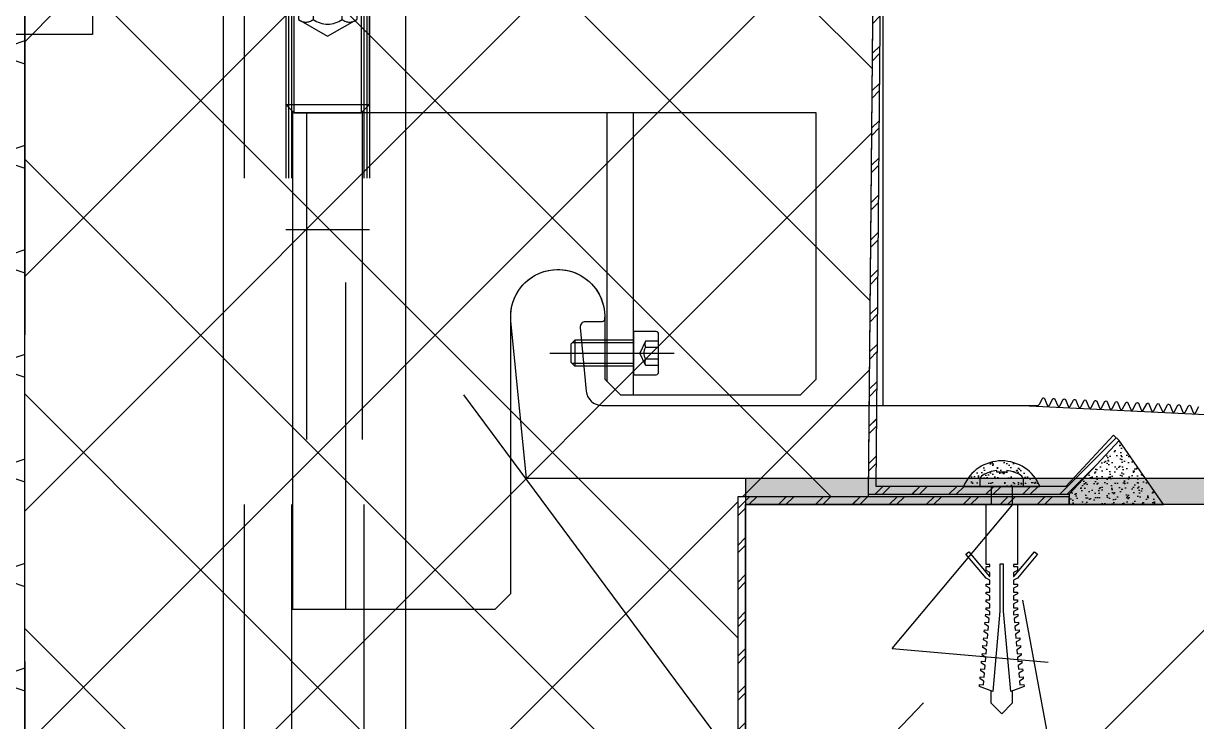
# Model space of a CAD drawing. Header units: millimetres. Extents: x 12351878 to 12381578, y 696206 to 738256.
# Drawn here: x 12376046.3 to 12376270.8, y 730092 to 730225.6 of the extents above; entities that cross this region are included whole.
import ezdxf

# ---------------------------------------------------------------- set-up
doc = ezdxf.new("R2010")
doc.units = ezdxf.units.MM
doc.header["$LTSCALE"] = 1000
for name, pattern in [('CENTER2', [28.575000000000003, 19.05, -3.175, 3.175, -3.175]), ('HIDDEN', [0.125, 0.0625, -0.0625]), ('HIDDEN2', [4.762499999999999, 3.175, -1.5875])]:
    doc.linetypes.add(name, pattern=pattern)
for name, color, linetype in [('A-WALL', 5, 'Continuous'), ('A-WALL-PATT', 8, 'Continuous'), ('DIM_LEAD', 3, 'Continuous'), ('ELASTROMER-V', 241, 'Continuous'), ('EXTRUSION-V', 141, 'Continuous'), ('EXTRUSION2', 133, 'Continuous'), ('FASTENER', 191, 'Continuous'), ('INSUL', 8, 'HIDDEN'), ('SILICONE', 8, 'Continuous'), ('STEEL', 3, 'Continuous'), ('STEEL-V', 71, 'Continuous'), ('SYMBOL', 7, 'Continuous')]:
    doc.layers.add(name, color=color, linetype=linetype)
pattern_1 = [(37.50000000000001, (-13517.78597580455, -54191.97125165269), (-0.06299335810960767, 1.926823769013159), [0, -1.52, 0, -1.7, 0, -1.625]), (7.499999999999979, (-13517.78597580455, -54191.97125165269), (1.769776705267728, 2.82214606522974), [0, -0.82, 0, -1.37, 0, -0.525]), (327.5, (-13519.015975805, -54191.97125165269), (3.114141861751495, 0.005659053536964179), [0, -0.5, 0, -1.8, 0, -2.35]), (317.5, (-13519.015975805, -54191.97125165269), (3.006126604572294, 0.8776755649342486), [0, -0.2499999999999999, 0, -1.179999999999999, 0, -1.349999999999999])]
pattern_2 = [(37.50000000000001, (-13517.78596763872, -54191.97125244606), (-0.06299335810960767, 1.926823769013159), [0, -1.52, 0, -1.7, 0, -1.625]), (7.499999999999979, (-13517.78596763872, -54191.97125244606), (1.769776705267728, 2.82214606522974), [0, -0.82, 0, -1.37, 0, -0.525]), (327.5, (-13519.01596763916, -54191.97125244606), (3.114141861751495, 0.005659053536964179), [0, -0.5, 0, -1.8, 0, -2.35]), (317.5, (-13519.01596763916, -54191.97125244606), (3.006126604572294, 0.8776755649342486), [0, -0.2499999999999999, 0, -1.179999999999999, 0, -1.349999999999999])]

# ---------------------------------------------------------------- blocks, each defined once
blk = doc.blocks.new('*U60')
at = {"color": 0, "linetype": 'ByBlock'}
for p, q in [((-2.000000000000454, 0), (-2.000000000000454, -3.499999999977263)), ((1.999999999999545, 0), (1.999999999999545, -3.499999999977263))]:
    blk.add_line(p, q, dxfattribs=at)
blk.add_lwpolyline([(-3.631647999078154, 2.137003523466773, -0.0990596780167006), (-0.9599999999996952, 3.055712998712806), (-0.9599999999996952, 2.729140914976596), (0.9599999999996952, 2.729140914976596), (0.9599999999996952, 3.055712998712806, -0.0990596780167006), (3.631647999078154, 2.137003523466773, -0.2665876613401604), (4.199999999999477, 1.146785520481898), (4.199999999999477, 0.2400000000006912, -0.4142135623730937), (3.959999999999695, 0), (-3.959999999999695, 0, -0.4142135623731049), (-4.200000000000613, 0.2400000000006912), (-4.200000000000613, 1.146785520481898, -0.2665876613401604)], format="xyb", close=True, dxfattribs=at)
blk.add_lwpolyline([(-6.855000000000018, -12.99599999997735), (-3.000000000000453, -17.59199999997736), (-2.250000000000454, -17.96699999997736), (-2.250000000000454, -18.71699999997736), (-3.000000000000453, -18.71699999997736), (-3.000000000000453, -19.09199999997736), (-2.250000000000454, -19.46699999997736), (-2.250000000000454, -20.21699999997736), (-3.000000000000453, -20.21699999997736), (-3.000000000000453, -20.59199999997736), (-2.250000000000454, -20.96699999997736), (-2.250000000000454, -21.71699999997736), (-3.000000000000453, -21.71699999997736), (-3.000000000000453, -22.09199999997736), (-2.250000000000454, -22.46699999997736), (-2.250000000000454, -23.21699999997736), (-3.000000000000453, -23.21699999997736), (-3.000000000000453, -23.59199999997736), (-2.250000000000454, -23.96699999997736), (-2.250000000000454, -24.55649999997741), (-3.059999999999945, -24.48599999997714), (-3.105000000000018, -24.85949999997729), (-2.384999999999763, -25.29749999997739), (-2.445000000000163, -26.04449999997723), (-3.195000000000163, -25.97999999997728), (-3.224999999999909, -26.35349999997697), (-2.519999999999981, -26.79149999997752), (-2.580000000000381, -27.53999999997723), (-3.330000000000382, -27.47399999997742), (-3.360000000000127, -27.84749999997712), (-2.639999999999872, -28.28699999997752), (-2.7150000000006, -29.03399999997737), (-3.4650000000006, -28.96799999997757), (-3.494999999999436, -29.34149999997726), (-2.77500000000009, -29.7809999999772), (-2.849999999999909, -30.52799999997751), (-3.584999999999581, -30.46199999997725), (-3.615000000000236, -30.8354999999774), (-2.910000000000309, -31.27499999997735), (-2.969999999999799, -32.0219999999772), (-3.719999999999799, -31.95749999997725), (-3.750000000000453, -32.3309999999774), (-3.045000000000527, -32.76899999997704), (-3.105000000000018, -33.51599999997733), (-3.855000000000018, -33.45149999997694), (-3.884999999999764, -33.82499999997754), (-3.164999999999508, -34.26299999997718), (-3.240000000000236, -35.01149999997733), (-3.974999999999909, -34.94549999997708), (-4.019999999999982, -35.31899999997722), (-3.299999999999727, -35.75849999997762), (-3.360000000000127, -36.50549999997702), (-4.110000000000127, -36.43949999997722), (-4.139999999999872, -36.81299999997737), (-3.434999999999945, -37.25249999997732), (-3.494999999999436, -37.99949999997716), (-4.244999999999436, -37.93349999997736), (-4.27500000000009, -38.30699999997705), (-1.724999999999909, -39.28349999997727), (-0.3750000000004547, -23.88749999997754), (-0.3750000000004547, -14.87999999997737), (0.3749999999995452, -14.87999999997737), (0.3749999999995452, -23.88749999997754), (1.724999999999909, -39.28349999997727), (4.27500000000009, -38.30699999997705), (4.230000000000018, -37.93349999997736), (3.495000000000345, -37.99949999997716), (3.419999999999618, -37.25249999997732), (4.139999999999872, -36.81299999997737), (4.110000000000127, -36.43949999997722), (3.360000000000127, -36.50549999997702), (3.284999999999399, -35.75849999997762), (4.005000000000563, -35.31899999997722), (3.974999999999909, -34.94549999997708), (3.224999999999909, -35.01149999997733), (3.165000000000418, -34.26299999997718), (3.870000000000345, -33.82499999997754), (3.83999999999969, -33.45149999997694), (3.08999999999969, -33.51599999997733), (3.0300000000002, -32.76899999997704), (3.749999999999545, -32.3309999999774), (3.704999999999472, -31.95749999997725), (2.969999999999799, -32.0219999999772), (2.894999999999981, -31.27499999997735), (3.615000000000236, -30.8354999999774), (3.585000000000491, -30.46199999997725), (2.835000000000491, -30.52799999997751), (2.77500000000009, -29.7809999999772), (3.480000000000018, -29.34149999997726), (3.450000000000272, -28.96799999997757), (2.700000000000272, -29.03399999997737), (2.639999999999872, -28.28699999997752), (3.344999999999799, -27.84749999997712), (3.315000000000054, -27.47399999997742), (2.565000000000054, -27.53999999997723), (2.505000000000563, -26.79149999997752), (3.224999999999909, -26.35349999997697), (3.195000000000163, -25.97999999997728), (2.445000000000163, -26.04449999997723), (2.370000000000345, -25.29749999997739), (3.08999999999969, -24.85949999997729), (3.059999999999945, -24.48599999997714), (2.249999999999545, -24.55649999997741), (2.249999999999545, -23.96699999997736), (2.999999999999545, -23.59199999997736), (2.999999999999545, -23.21699999997736), (2.249999999999545, -23.21699999997736), (2.249999999999545, -22.46699999997736), (2.999999999999545, -22.09199999997736), (2.999999999999545, -21.71699999997736), (2.249999999999545, -21.71699999997736), (2.249999999999545, -20.96699999997736), (2.999999999999545, -20.59199999997736), (2.999999999999545, -20.21699999997736), (2.249999999999545, -20.21699999997736), (2.249999999999545, -19.46699999997736), (2.999999999999545, -19.09199999997736), (2.999999999999545, -18.71699999997736), (2.249999999999545, -18.71699999997736), (2.249999999999545, -17.96699999997736), (2.999999999999545, -17.59199999997736), (6.855000000000018, -12.99599999997735), (6.284999999999398, -12.51449999997749), (2.325000000000272, -17.21699999997736), (2.249999999999545, -17.21699999997736), (2.249999999999545, -16.46699999997736), (2.999999999999545, -16.09199999997736), (2.999999999999545, -15.34199999997736), (2.249999999999545, -15.34199999997736), (2.249999999999545, -14.96699999997736), (2.999999999999545, -14.96699999997736), (2.999999999999545, -3.499999999977263), (-3.000000000000453, -3.499999999977263), (-3.000000000000453, -14.96699999997736), (-2.250000000000454, -14.96699999997736), (-2.250000000000454, -15.34199999997736), (-3.000000000000453, -15.34199999997736), (-3.000000000000453, -16.09199999997736), (-2.250000000000454, -16.46699999997736), (-2.250000000000454, -17.21699999997736), (-2.3400000000006, -17.21699999997736), (-6.285000000000308, -12.51449999997749)], close=True, dxfattribs=at)
blk.add_lwpolyline([(-2.000000000000454, -39.17819117644785), (-2.000000000000454, -41.50724637678876), (-4.547e-13, -43.49999999997726), (1.999999999999545, -41.4927007299043), (1.999999999999545, -39.17819117644785)], dxfattribs=at)
blk = doc.blocks.new('M16x25紧定螺钉')
at = {"color": 0, "linetype": 'HIDDEN'}
for p, q in [((-6.400001007872561, 23.09319395154671), (-8.000001259849341, 25)), ((8.000001259841156, 25), (-8.000001259849341, 25)), ((-5.574803149602303, 25), (-5.574803149602303, 17.85669291339218)), ((5.57480315180419, 25), (5.57480315180419, 17.85669291466911)), ((8.000001259841156, 25), (6.400001010075357, 23.09319395154671)), ((-8.000001259849341, 23.09319395154671), (8.000001259841156, 23.09319395154671)), ((-6.400001007872561, 0), (-6.400001007872561, 23.09319395154671)), ((6.400001010075357, 23.09319395154671), (6.400001007872561, 0))]:
    blk.add_line(p, q, dxfattribs=at)
at = {"color": 0, "linetype": 'ByBlock'}
for p, q in [((-8.000001259849341, 25), (-8.000001259849341, 1.60000025197769)), ((8.000001262013939, 1.60000025197769), (8.000001259841156, 25)), ((8.000001259841156, 1.60000025197769), (8.000001259841156, 25)), ((-8.000001259849341, 1.60000025197769), (8.000001262013939, 1.60000025197769)), ((-8.000001259849341, 1.60000025197769), (-6.400001007872561, 0)), ((-6.400001007872561, 0), (6.400001007872561, 0)), ((6.400001007872561, 0), (8.000001259841156, 1.60000025197769))]:
    blk.add_line(p, q, dxfattribs=at)
at = {"color": 0, "linetype": 'HIDDEN'}
blk.add_lwpolyline([(-2.787401574791147, 25), (-2.787401574829346, 17.85669291335762, -0.3617968702112095), (-5.574803149602303, 17.85669291339218), (-9.094947017729282e-12, 14.63807881429057), (5.57480315180419, 17.85669291466911, -0.3617968702112239), (2.787401577032142, 17.85669291335762), (2.787401574831165, 25)], format="xyb", dxfattribs=at)
blk.add_arc((1.129592419601977e-09, 21.78119709906059), 4.813661875220047, 234.6155078824984, 305.3844921162871, dxfattribs=at)
blk = doc.blocks.new('HSM05x12')
at = {"layer": 'FASTENER', "color": 9, "linetype": 'CENTER2'}
blk.add_line((0, -15.97678127722986), (0, 7.799587753531569), dxfattribs=at)
at = {"layer": 'FASTENER', "color": 8, "linetype": 'HIDDEN2'}
for p, q in [((-2.30940107675849, 4.82000000000005), (-2.30940107675849, 2.31999999999789)), ((-1.154700538379302, 2.32000000000005), (-1.154700538379302, 4.82000000000005)), ((1.154700538379302, 4.82000000000005), (1.154700538379302, 2.32000000000005)), ((2.30940107675849, 2.32000000000005), (2.30940107675849, 4.82000000000005)), ((-2.309401076759514, 2.319999999998458), (-3.410605131648481e-13, 1.243108592156204)), ((2.30940107675849, 2.32000000000005), (0, 1.243108592156204)), ((-2.5, 0), (-2.5, -6)), ((-2, 0), (-2, -6)), ((2, 0), (2, -6)), ((2.5, 0), (2.5, -6))]:
    blk.add_line(p, q, dxfattribs=at)
at = {"layer": 'FASTENER'}
for p, q in [((-2.5, -6), (-2.5, -11.20000000000005)), ((2.5, -6), (2.5, -11.19999999999993)), ((-2.5, -11.20000000000005), (-1.700000000000045, -12)), ((2.5, -11.20000000000005), (1.700000000000045, -12)), ((-1.700000000000045, -12.00000000000011), (1.700000000000045, -12))]:
    blk.add_line(p, q, dxfattribs=at)
at = {"layer": 'FASTENER', "color": 8}
for p, q in [((-2, -6), (-2, -11.70000000000005)), ((2, -6), (2, -11.70000000000005)), ((-2.5, -11.20000000000005), (2.5, -11.20000000000005))]:
    blk.add_line(p, q, dxfattribs=at)
at = {"layer": 'FASTENER'}
blk.add_lwpolyline([(-4.139999999999986, 0), (4.139999999999986, 0), (4.139999999999986, 4.32000000000005, 0.414213562373095), (3.639999999999986, 4.82000000000005), (-3.639999999999986, 4.82000000000005, 0.414213562373095), (-4.139999999999986, 4.32000000000005)], format="xyb", close=True, dxfattribs=at)
at = {"layer": 'FASTENER', "color": 8, "linetype": 'HIDDEN2'}
for centre, radius, start, end in [((-1.732050807571113, 3.55813164784206), 1.366127120997101, 245.0000000000356, 294.9999999999644), ((0, 4.211891405741426), 2.216435522286071, 238.6025353994529, 301.3974646005471), ((1.732050807571113, 3.55813164784206), 1.366127120997101, 245.0000000000356, 294.9999999999644)]:
    blk.add_arc(centre, radius, start, end, dxfattribs=at)
blk = doc.blocks.new('20221207-AZM03')
at = {"layer": 'ELASTROMER-V', "linetype": 'HIDDEN'}
h = blk.add_hatch(dxfattribs=at)
h.set_pattern_fill('ANSI36', color=256, scale=10, angle=90, style=0)
h.set_pattern_definition([(135, (-55034.28334282219, 15066.27212176357), (-2.430679560328757, 0.6629126073623884), [3.125, -0.625, 0, -0.625])])
h.paths.add_polyline_path([(0, 5), (0, 0), (215.0426816620893, 1.455191522836685e-11), (215.0426816620893, 5.000000000029104)])
blk.add_lwpolyline([(0, 5), (0, 0), (215.0426816620893, 0), (215.0426816620893, 5.000000000014552)], close=True, dxfattribs=at)
at = {"layer": 'EXTRUSION-V', "linetype": 'HIDDEN'}
for p, q in [((-99.99991445196792, 124.9999999999782, -3.897280540496723e-05), (-99.99913865236158, -80.00000000001455, 0.0005034949575291102)), ((-95.99913865241979, 124.9999999999782, -0.008371110168176342), (-95.99913865236158, -80.00000000001455, 0.0005034949575291102)), ((-88.00000791467028, 124.9999999999782, -0.008874669647031644), (-88.00000791467028, 52.59592648219405, -0.008874669647031644)), ((-87.50000791467028, 124.9999999999782, -0.008874669647031644), (-87.50000791467028, 52.59592648219405, -0.008874669647031644)), ((-86.90000665484695, 124.9999999999782, -0.008874605125705452), (-86.90000665478874, -80.00000000001455)), ((-73.10000665485859, 124.9999999999782, -0.008874605125705452), (-73.10000665480038, -80.00000000000728)), ((-72.50000539497705, 124.9999999999782, -0.008874669647031644), (-72.50000539497705, 52.59592648219405, -0.008874669647031644)), ((-72.00000539497705, 124.9999999999782, -0.008874669647031644), (-72.00000539497705, 52.59592648219405, -0.008874669647031644)), ((-84.06605242144724, 74.99999999997817), (-84.06605242144724, -20.00000000002183)), ((-76.54938735700853, -20.00000000002183), (-76.54938735700853, 74.99999999997817)), ((-73.39938735698524, 74.99999999997817), (-73.39938735698524, -20.00000000002183)), ((-26.4573183406319, 23.50000000184082, -0.008874605124980698), (-26.4573183406319, 74.99999999997817, -0.008874605124980698)), ((-21.4573183406319, 21.00000000184082, -0.008874605124980698), (-21.4573183406319, 74.99999999997817, -0.008874605124980698)), ((-72.00000539497705, 52.59592648219405, -0.008874605125705452), (-88.00000791467028, 52.59592648219405, -0.008874609561551011))]:
    blk.add_line(p, q, dxfattribs=at)
at = {"layer": 'EXTRUSION2'}
blk.add_lwpolyline([(-125.0140091272988, 124.9999999999782), (-125.0140091272988, 90.00000677529897), (-185.0000066503708, 90.00000677529897), (-185.0000066503708, -80.00297596374003), (-65.00000665045809, -80.00000000000728), (-65.0000066505163, 124.9999999999782)], close=True, dxfattribs=at)
at = {"layer": 'EXTRUSION2', "elevation": 0.008874605125705448}
blk.add_lwpolyline([(13.49999334916356, 24.00000000181171), (13.49999334922177, 74.99999999997817), (-86.69938735709002, 74.99999999997817), (-86.69938735709002, -20.00000000002183), (-47.9573183406319, -20.00000000002183), (-45.95731833632453, -17.99999999571446), (-44.9573183406319, -17.00000000002183), (-44.9573183406319, 35.99999999997817, -0.9999999999999999), (-26.9573183406319, 35.99999999997817), (-26.9573183406319, 24.00000000184082), (-23.9573183406319, 21.00000000184082), (10.49999334919266, 21.00000000184082)], format="xyb", close=True, dxfattribs=at)
at = {"layer": 'EXTRUSION2'}
blk.add_lwpolyline([(215.0426816620893, 5.000000000014552), (24.87280757610279, 5), (-41.95731834064645, 5), (-44.92199767740385, 35.20342960815469, -1.069153412926147), (-26.9664337287395, 35.59503840185062, -0.4714027029211819), (-27.45731834064645, 35), (-29.96282659527787, 35), (-30.66833484992094, 35, 0.4424391676672669), (-31.66378791343595, 33.90474666205409), (-30.49729750338884, 21.71423998616228, 0.3865402748554823), (-27.51093831296021, 19.00000000000728), (55.81731597393809, 19.00000000000728, 0.2764679990651335), (56.25804056112247, 19.26386055336479), (56.82753199159924, 20.32674470575876, -0.6335852295157945), (57.2429312273307, 20.30571738717117), (57.76374365839001, 19.04129878100503, 0.6335852295093389), (58.17914289412147, 19.02027146241016), (58.82497456741112, 20.22563507965242, -0.6335852295031684), (59.24037380308437, 20.20460776106484), (59.76118623414368, 18.94018915489869, 0.6335852295103432), (60.17658546987514, 18.91916183630383), (60.82241714316478, 20.12452545354608, -0.6335852295174673), (61.23781637889624, 20.1034981349585), (61.75862880995555, 18.83907952879235, 0.6335852295117396), (62.17402804568701, 18.81805221019749), (62.81985971891845, 20.02341582743975, -0.6335852295157945), (63.23525895464991, 20.00238850884489), (63.75607138570922, 18.73796990268602, 0.6335852295119563), (64.17147062144068, 18.71694258409116), (64.81730229467212, 19.92230620133341, -0.6335852295157945), (65.23270153046178, 19.90127888273855), (65.75351396146289, 18.63686027657968, 0.6335852295116241), (66.16891319719434, 18.61583295798482), (66.81474487048399, 19.82119657522708, -0.6335852295172923), (67.23014410621545, 19.80016925663222), (67.75095653727476, 18.53575065046607, 0.6335852295104584), (68.16635577300622, 18.51472333187849), (68.81218744623766, 19.72008694912074, -0.6335852295169605), (69.22758668196911, 19.69905963052588), (69.74839911302843, 18.43464102435973, 0.6335852295091223), (70.16379834875988, 18.41361370576487), (70.80963002204953, 19.61897732301441, -0.6335852295174073), (71.22502925772278, 19.59795000441954), (71.7458416887821, 18.3335313982534, 0.6335852295102284), (72.16124092451355, 18.31250407965854), (72.8070725978032, 19.51786769690079, -0.6335852295143984), (73.22247183353466, 19.49684037831321), (73.74328426459397, 18.23242177213979, 0.6335852295111218), (74.15868350032542, 18.2113944535522), (74.80451517355687, 19.41675807079446, -0.6335852295170755), (75.21991440928832, 19.39573075220687), (75.74072684034763, 18.13131214604073, 0.633585229510735), (76.15612607607909, 18.11028482744587), (76.80195774931053, 19.31564844468812, -0.6335852295157945), (77.21735698504199, 19.29462112610054), (77.7381694161013, 18.03020251993439, 0.6335852295093989), (78.15356865183276, 18.00917520133953), (78.7994003251224, 19.21453881858179, -0.6335852295174673), (79.21479956085386, 19.1935114999942), (79.73561199191317, 17.92909289382806, 0.6335852295099517), (80.15101122764463, 17.90806557523319), (80.79684290087607, 19.11342919247545, -0.6335852295157945), (81.21224213660753, 19.09240187388059), (81.73305456766684, 17.82798326772172, 0.6335852295116795), (82.1484538033983, 17.80695594912686), (82.79428547662974, 19.01231956636911, -0.6335852295170755), (83.2096847123612, 18.99129224777425), (83.73049714342051, 17.72687364160811, 0.633585229510735), (84.14589637915196, 17.70584632302052), (84.79172805244161, 18.91120994026278, -0.6335852295149649), (85.20712728817307, 18.89018262166792), (85.72793971923238, 17.62576401550177, 0.6335852295099517), (86.14333895496384, 17.60473669691419), (86.78917062819528, 18.81010031415644, -0.6335852295169605)], format="xyb", dxfattribs=at)
at = {"layer": 'FASTENER'}
blk.add_blockref('M16x25紧定螺钉', (-80.00000665050175, 74.99999999997817), dxfattribs=at)
at = {"layer": 'FASTENER', "rotation": 270.0000000004102}
blk.add_blockref('HSM05x12', (-21.4573183406319, 28.99999999994907), dxfattribs=at)
blk = doc.blocks.new('*U82')
at = {"layer": 'INSUL'}
h = blk.add_hatch(dxfattribs=at)
h.set_pattern_fill('保温棉50', color=256, scale=2.500000000000002, angle=90, pattern_type=2)
h.set_pattern_definition([(108.4349488229, (2.499999999988634, -7.500000000000092), (-49.99999999996781, 130.0000000001097), [15.81150000000001, -142.3023830085001]), (18.43494882299999, (-47.50000000001141, -22.50000000000011), (99.99999999997317, 40.00000000013294), [47.43500000000006, -110.6788830085001]), (71.565051177, (-2.500000000011371, -7.500000000000092), (3.514311404525926e-11, 19.99999999998655), [15.81150000000001, -142.3023830085]), (161.5650511771, (-2.500000000011371, 7.499999999999922), (-50.00000000005323, 10.00000000000965), [47.43500000000004, -110.6788830085001])])
h.paths.add_polyline_path([(-1.13686837721616e-11, -8.526512829121202e-14), (49.99999999998867, -8.526512829121202e-14), (49.99999999998867, 790.0000060826753), (-1.13686837721616e-11, 790.0000060826753)])
blk.add_lwpolyline([(-1.13686837721616e-11, -8.526512829121202e-14), (49.99999999998867, -8.526512829121202e-14), (49.99999999998867, 790.0000060826753), (-1.13686837721616e-11, 790.0000060826753)], close=True, dxfattribs=at)
blk = doc.blocks.new('gyqs3')
at = {"layer": 'A-WALL-PATT'}
h = blk.add_hatch(dxfattribs=at)
h.set_pattern_fill('钢筋混凝土', color=256, scale=50, style=0)
h.set_pattern_definition([(45, (-12372697.50000522, -705372.9283430666), (-88.38834764831843, 88.38834764831844), []), (49.99999999999999, (-12372697.50000522, -705372.9283430666), (358.6300913003767, -31.37606749129755), [37.5, -412.5]), (355, (-12372697.50000522, -705372.9283430666), (-69.3756668065, 376.0960668500059), [30, -330]), (100.4514, (-12372667.61416522, -705375.5430130666), (289.2546908570108, 344.7197710304768), [31.870095, -350.571056]), (46.18420000000002, (-12372697.50000522, -705272.9283430666), (533.6205243128222, -82.75950716450905), [56.24999999999997, -618.7499999999995]), (96.6356, (-12372653.03163272, -705279.8249965666), (467.3313527743517, 487.0589354502209), [47.805144, -525.8565]), (351.1842, (-12372697.50000522, -705272.9283430666), (467.3309725668136, 487.0593004626623), [45, -495]), (21, (-12372647.50000522, -705297.9283430666), (298.4535260592309, -201.3094453326694), [37.5, -412.5]), (326.0000000000001, (-12372647.50000522, -705297.9283430666), (121.6576659607909, 362.5750225234265), [30, -330]), (71.4514, (-12372622.62888872, -705314.7041460666), (420.111314290745, 161.2652483549762), [31.870095, -350.571056]), (37.50000000000001, (-12372697.50000522, -705372.9283430666), (6.079927658645334, 166.4469269156558), [0, -326, 0, -335, 0, -331.25]), (7.499999999999999, (-12372697.50000522, -705372.9283430666), (131.5347687210743, 197.2058559411801), [0, -191, 0, -318.5, 0, -126.25]), (327.5, (-12372809.00000522, -705372.9283430666), (266.9112180862045, -11.27743586718988), [0, -125, 0, -390, 0, -517.5]), (317.5, (-12372859.00000522, -705372.9283430666), (291.5930846711931, 50.05249116615887), [0, -162.5, 0, -259, 0, -367.5])])
h.paths.add_polyline_path([(3736.999956374988, 504.7448544184444), (5336.999957043678, 504.7448544184444), (5337.000006349757, 2560.571656933404), (6790.499994784594, 2560.571656933404), (6790.499994782731, 2710.571656933404), (5337.000006349757, 2710.571656933404), (5337.000006349757, 4104.744854418212), (3736.999979320914, 4104.744854418212), (3737.000002952293, 2560.57165614143), (3486.999994784594, 2560.571656933404), (3486.999994784594, 2310.571656933404), (3736.999997286126, 2310.571651269216)])
at = {"layer": 'INSUL', "linetype": 'ByBlock'}
h = blk.add_hatch(dxfattribs=at)
h.set_pattern_fill('ANSI37', color=256, scale=20)
h.set_pattern_definition([(45, (-12372697.50000522, -705372.9283430666), (-22.45064030267288, 22.45064030267288), []), (135, (-12372697.50000522, -705372.9283430666), (-22.45064030267288, -22.45064030267288), [])])
h.paths.add_polyline_path([(3403.999996114522, 2709.071656016516), (3511.81852241233, 2709.071656016516), (3510.50014423579, 2562.071667372133), (3485.500150885433, 2562.071667372133), (3485.500150885433, 2362.571667372016), (3349.000045383349, 2362.571667372948), (3349.000045383349, 2655.571662214817), (3361.999996300787, 2655.571662214817), (3362.000142194331, 2688.571656093933), (3403.999996114522, 2688.571656093933)])
at = {"layer": 'SILICONE'}
h = blk.add_hatch(dxfattribs=at)
h.set_pattern_fill('AR-SAND', color=256, angle=270, style=0)
h.set_pattern_definition([(307.5, (-15558.21121035889, 98829.39212833846), (1.926823769013159, 0.0629933581096078), [0, -1.519999999999994, 0, -1.699999999999994, 0, -1.624999999999994]), (277.5, (-15558.21121035889, 98829.39212833846), (2.82214606522974, -1.769776705267728), [0, -0.82, 0, -1.37, 0, -0.525]), (237.5, (-15558.21121035889, 98830.62212833844), (0.005659053536964369, -3.114141861751495), [0, -0.5, 0, -1.8, 0, -2.35]), (227.5, (-15558.21121035889, 98830.62212833844), (0.8776755649342488, -3.006126604572294), [0, -0.2499999999999979, 0, -1.179999999999983, 0, -1.349999999999983])])
h.paths.add_polyline_path([(3558.537880154327, 2572.828611925826), (3548.990852827206, 2562.571668165387), (3548.990852827206, 2560.571668165387), (3567.041182508692, 2560.571668165387)])
h = blk.add_hatch(dxfattribs=at)
h.set_pattern_fill('AR-SAND', color=256, angle=270, style=0)
h.set_pattern_definition([(307.5, (-15558.21121035889, 98829.39212833846), (1.926823769013159, 0.0629933581096078), [0, -1.519999999999993, 0, -1.699999999999993, 0, -1.624999999999993]), (277.5, (-15558.21121035889, 98829.39212833846), (2.82214606522974, -1.769776705267728), [0, -0.82, 0, -1.37, 0, -0.525]), (237.5, (-15558.21121035889, 98830.62212833844), (0.005659053536964369, -3.114141861751495), [0, -0.5, 0, -1.8, 0, -2.35]), (227.5, (-15558.21121035889, 98830.62212833844), (0.8776755649342488, -3.006126604572294), [0, -0.2499999999999979, 0, -1.179999999999983, 0, -1.349999999999983])])
h.paths.add_polyline_path([(3558.537880154327, 2572.828611925826), (3548.990852827206, 2562.571668165387), (3548.990852827206, 2560.571668165387), (3567.041182508692, 2560.571668165387)])
h = blk.add_hatch(dxfattribs=at)
h.set_pattern_fill('AR-SAND', color=256, angle=270, style=0)
h.set_pattern_definition([(307.5, (-15558.21120219305, 98829.39212754508), (1.926823769013159, 0.0629933581096078), [0, -1.519999999999993, 0, -1.699999999999993, 0, -1.624999999999993]), (277.5, (-15558.21120219305, 98829.39212754508), (2.82214606522974, -1.769776705267728), [0, -0.82, 0, -1.37, 0, -0.525]), (237.5, (-15558.21120219305, 98830.62212754507), (0.005659053536964369, -3.114141861751495), [0, -0.5, 0, -1.8, 0, -2.35]), (227.5, (-15558.21120219305, 98830.62212754507), (0.8776755649342488, -3.006126604572294), [0, -0.2499999999999979, 0, -1.179999999999984, 0, -1.349999999999984])])
h.paths.add_polyline_path([(3558.537888320163, 2572.828611132456), (3548.990860993043, 2562.571667372133), (3548.990860993043, 2560.571667372133), (3567.041190676391, 2560.571667372133)])
h = blk.add_hatch(dxfattribs=at)
h.set_pattern_fill('AR-SAND', color=256, angle=270, style=0)
h.set_pattern_definition([(307.5, (-15558.21120219305, 98829.39212754508), (1.926823769013159, 0.0629933581096078), [0, -1.519999999999993, 0, -1.699999999999993, 0, -1.624999999999993]), (277.5, (-15558.21120219305, 98829.39212754508), (2.82214606522974, -1.769776705267728), [0, -0.82, 0, -1.37, 0, -0.525]), (237.5, (-15558.21120219305, 98830.62212754507), (0.005659053536964369, -3.114141861751495), [0, -0.5, 0, -1.8, 0, -2.35]), (227.5, (-15558.21120219305, 98830.62212754507), (0.8776755649342488, -3.006126604572294), [0, -0.2499999999999979, 0, -1.179999999999983, 0, -1.349999999999983])])
h.paths.add_polyline_path([(3558.537888320163, 2572.828611132456), (3548.990860993043, 2562.571667372133), (3548.990860993043, 2560.571667372133), (3567.041190676391, 2560.571667372133)])
h = blk.add_hatch(dxfattribs=at)
h.set_pattern_fill('AR-SAND', color=256, angle=360, style=0)
h.set_pattern_definition(pattern_1)
edge = h.paths.add_edge_path()
edge.add_line((3528.741383556277, 2564.071667956887), (3543.346456509084, 2564.071668373886))
edge.add_arc((3536.043920118362, 2561.046698542428), 7.904269745463272, 22.50107297648324, 157.4989302953)
h = blk.add_hatch(dxfattribs=at)
h.set_pattern_fill('AR-SAND', color=256, angle=360, style=0)
h.set_pattern_definition(pattern_1)
edge = h.paths.add_edge_path()
edge.add_line((3528.741383556277, 2564.071667956887), (3543.346456509084, 2564.071668373886))
edge.add_arc((3536.043920118362, 2561.046698542428), 7.904269745463272, 22.50107297648324, 157.4989302953)
h = blk.add_hatch(dxfattribs=at)
h.set_pattern_fill('AR-SAND', color=256, angle=360, style=0)
h.set_pattern_definition(pattern_2)
edge = h.paths.add_edge_path()
edge.add_line((3528.741391723976, 2564.071667163516), (3543.34646467492, 2564.071667580632))
edge.add_arc((3536.043928286061, 2561.046697749523), 7.904269744241525, 22.50107297738658, 157.4989302965361)
h = blk.add_hatch(dxfattribs=at)
h.set_pattern_fill('AR-SAND', color=256, angle=360, style=0)
h.set_pattern_definition(pattern_2)
edge = h.paths.add_edge_path()
edge.add_line((3528.741391723976, 2564.071667163516), (3543.34646467492, 2564.071667580632))
edge.add_arc((3536.043928286061, 2561.046697749523), 7.904269744241525, 22.50107297738658, 157.4989302965361)
at = {"layer": 'STEEL-V', "linetype": 'ByBlock'}
h = blk.add_hatch(dxfattribs=at)
h.set_pattern_fill('Q119', color=256, scale=10, angle=315, style=0, pattern_type=2)
h.set_pattern_definition([(45, (-32887.79036888853, 32353.05022147798), (-3.535533905932737, 3.535533905932739), []), (45, (-32887.0832621064, 32352.34311469679), (-3.535533905932737, 3.535533905932739), [])])
h.paths.add_polyline_path([(3387.999988030642, 2690.571656887303), (3403.999987946823, 2690.571656887303), (3403.999987946823, 2709.071656809887), (3511.818514244631, 2709.071656809887), (3510.500136068091, 2562.571668165387), (3548.990852829069, 2562.571668165387), (3558.537880156189, 2572.828611925826), (3557.439903547987, 2573.850594003103), (3548.337808968499, 2564.071668165387), (3512.00013615191, 2564.071668165387), (3513.31851432845, 2710.571656887303), (3401.999988030642, 2710.571656887303), (3401.999988030642, 2692.571656887303), (3387.999988030642, 2692.571656887303)])
h = blk.add_hatch(dxfattribs=at)
h.set_pattern_fill('Q119', color=256, scale=10, angle=315, style=0, pattern_type=2)
h.set_pattern_definition([(45, (-32887.79036072083, 32353.05022068473), (-3.535533905932737, 3.535533905932739), []), (45, (-32887.08325394057, 32352.34311390354), (-3.535533905932737, 3.535533905932739), [])])
h.paths.add_polyline_path([(3387.999996198341, 2690.571656093933), (3403.999996114522, 2690.571656093933), (3403.999996114522, 2709.071656016516), (3511.81852241233, 2709.071656016516), (3510.50014423579, 2562.571667372133), (3548.990860996768, 2562.571667372133), (3558.537888323888, 2572.828611132456), (3557.439911713824, 2573.850593209732), (3548.337817134336, 2564.071667372133), (3512.000144319609, 2564.071667372133), (3513.318522496149, 2710.571656093933), (3401.999996198341, 2710.571656093933), (3401.999996198341, 2692.571656093933), (3387.999996198341, 2692.571656093933)])
h = blk.add_hatch(dxfattribs=at)
h.set_pattern_fill('Q119', color=256, scale=10, angle=315, style=0, pattern_type=2)
h.set_pattern_definition([(45, (-32803.22027666867, 32348.05022147798), (-3.535533905932737, 3.535533905932739), []), (45, (-32802.51316988654, 32347.34311469679), (-3.535533905932737, 3.535533905932739), [])])
h.paths.add_polyline_path([(3548.990852827206, 2562.071668165387), (3485.500142719597, 2562.071668165387), (3485.500142719597, 2362.57166816527), (3349.000037217513, 2362.571668166202), (3349.000037217513, 2361.071668166202), (3487.000142719597, 2361.07166816527), (3487.000142719597, 2560.571668165387), (3548.990852827206, 2560.571668165387)])
h = blk.add_hatch(dxfattribs=at)
h.set_pattern_fill('Q119', color=256, scale=10, angle=315, style=0, pattern_type=2)
h.set_pattern_definition([(45, (-32803.22026850097, 32348.05022068473), (-3.535533905932737, 3.535533905932739), []), (45, (-32802.51316172071, 32347.34311390354), (-3.535533905932737, 3.535533905932739), [])])
h.paths.add_polyline_path([(3548.990860993043, 2562.071667372133), (3485.500150885433, 2562.071667372133), (3485.500150885433, 2362.571667372016), (3349.000045383349, 2362.571667372948), (3349.000045383349, 2361.071667372948), (3487.000150885433, 2361.0716673719), (3487.000150885433, 2560.571667372133), (3548.990860993043, 2560.571667372133)])
at = {"layer": 'A-WALL', "elevation": 6.41753533369835e-08}
blk.add_lwpolyline([(3736.999970069155, 4111.220059310202), (3737.000002952293, 2560.57165614143), (3486.999994784594, 2560.571656933404), (3486.999994784594, 2310.571656933404), (3736.999997286126, 2310.571651269216), (3736.999944977462, 502.32710401027)], dxfattribs=at)
at = {"layer": 'EXTRUSION-V'}
blk.add_line((3386.999996300787, 2650.571649747086, 6.41753533369835e-08), (3386.999996561557, 1865.571656158427, 1.04402299164191e-07), dxfattribs=at)
at = {"layer": 'INSUL', "linetype": 'ByBlock'}
for points, elevation in [([(3426.99998813495, 2750.571656933404), (3426.99998813495, 2710.571656887303), (3513.31851432845, 2710.571656887303), (3513.31851432845, 2579.571668165387), (3539.999994784594, 2579.571668165387), (3702.042824381962, 2571.571668176563), (3702.042824381962, 2560.571656933404), (3737.000002952293, 2560.57165614143), (3737.000002952293, 2750.571656933404)], -6.694355303533301e-08), ([(3403.999987946823, 2709.071656809887), (3511.818514244631, 2709.071656809887), (3510.500136068091, 2562.071668165387), (3485.500142719597, 2562.071668165387), (3485.500142717734, 2362.57166816527), (3349.000037217513, 2362.571668166202), (3349.000037217513, 2655.571663008071), (3361.99998813495, 2655.571663008071), (3362.000134028494, 2688.571656887303), (3403.999987946823, 2688.571656887187)], 5.176894548983447e-10)]:
    blk.add_lwpolyline(points, close=True, dxfattribs=dict(at, elevation=elevation))
at = {"layer": 'INSUL', "elevation": 6.417535333698351e-08}
blk.add_lwpolyline([(3403.999996114522, 2709.071656016516), (3511.81852241233, 2709.071656016516), (3510.50014423579, 2562.071667372133), (3485.500150885433, 2562.071667372133), (3485.500150885433, 2362.571667372016), (3349.000045383349, 2362.571667372948), (3349.000045383349, 2655.571662214817), (3361.999996300787, 2655.571662214817), (3362.000142194331, 2688.571656093933), (3403.999996114522, 2688.571656093933)], close=True, dxfattribs=at)
at = {"layer": 'SILICONE'}
for points, elevation in [([(3558.537880154327, 2572.828611925826), (3548.990852827206, 2562.571668165387), (3548.990852827206, 2560.571668165387), (3567.041182508692, 2560.571668165387), (3558.537880154327, 2572.828611925826)], 5.176894548983447e-10), ([(3558.537880154327, 2572.828611925826), (3548.990852827206, 2562.571668165387), (3548.990852827206, 2560.571668165387), (3567.041182508692, 2560.571668165387), (3558.537880154327, 2572.828611925826)], 5.176894548983447e-10), ([(3558.537888320163, 2572.828611132456), (3548.990860993043, 2562.571667372133), (3548.990860993043, 2560.571667372133), (3567.041190676391, 2560.571667372133), (3558.537888320163, 2572.828611132456)], 6.417535333698351e-08), ([(3558.537888320163, 2572.828611132456), (3548.990860993043, 2562.571667372133), (3548.990860993043, 2560.571667372133), (3567.041190676391, 2560.571667372133), (3558.537888320163, 2572.828611132456)], 6.417535333698351e-08)]:
    blk.add_lwpolyline(points, dxfattribs=dict(at, elevation=elevation))
for points, elevation in [([(3528.741383556277, 2564.071667956887), (3543.346456509084, 2564.071668373886, 0.6681651147197814), (3528.741383556277, 2564.071667956887, 0.3678191468024997)], 5.176894548983447e-10), ([(3528.741383556277, 2564.071667956887), (3543.346456509084, 2564.071668373886, 0.6681651147197814), (3528.741383556277, 2564.071667956887, 0.3678191468024997)], 5.176894548983447e-10), ([(3528.741391723976, 2564.071667163516), (3543.34646467492, 2564.071667580632, 0.6681651147197814), (3528.741391723976, 2564.071667163516, 0.3678191468024997)], 6.417535333698351e-08), ([(3528.741391723976, 2564.071667163516), (3543.34646467492, 2564.071667580632, 0.6681651147197814), (3528.741391723976, 2564.071667163516, 0.3678191468024997)], 6.417535333698351e-08)]:
    blk.add_lwpolyline(points, format="xyb", dxfattribs=dict(at, elevation=elevation))
at = {"layer": 'STEEL'}
for points, elevation in [([(3387.999988030642, 2690.571656887303), (3403.999987946823, 2690.571656887303), (3403.999987946823, 2709.071656809887), (3511.818514244631, 2709.071656809887), (3510.500136068091, 2562.571668165387), (3548.990852829069, 2562.571668165387), (3558.537880156189, 2572.828611925826), (3557.439903547987, 2573.850594003103), (3548.337808968499, 2564.071668165387), (3512.00013615191, 2564.071668165387), (3513.31851432845, 2710.571656887303), (3401.999988030642, 2710.571656887303), (3401.999988030642, 2692.571656887303), (3387.999988030642, 2692.571656887303)], 5.176894548983447e-10), ([(3387.999996198341, 2690.571656093933), (3403.999996114522, 2690.571656093933), (3403.999996114522, 2709.071656016516), (3511.81852241233, 2709.071656016516), (3510.50014423579, 2562.571667372133), (3548.990860996768, 2562.571667372133), (3558.537888323888, 2572.828611132456), (3557.439911713824, 2573.850593209732), (3548.337817134336, 2564.071667372133), (3512.000144319609, 2564.071667372133), (3513.318522496149, 2710.571656093933), (3401.999996198341, 2710.571656093933), (3401.999996198341, 2692.571656093933), (3387.999996198341, 2692.571656093933)], 6.417535333698351e-08), ([(3548.990852827206, 2562.071668165387), (3485.500142719597, 2562.071668165387), (3485.500142719597, 2362.57166816527), (3349.000037217513, 2362.571668166202), (3349.000037217513, 2361.071668166202), (3487.000142719597, 2361.07166816527), (3487.000142719597, 2560.571668165387), (3548.990852827206, 2560.571668165387)], 5.176894548983447e-10), ([(3548.990860993043, 2562.071667372133), (3485.500150885433, 2562.071667372133), (3485.500150885433, 2362.571667372016), (3349.000045383349, 2362.571667372948), (3349.000045383349, 2361.071667372948), (3487.000150885433, 2361.0716673719), (3487.000150885433, 2560.571667372133), (3548.990860993043, 2560.571667372133)], 6.417535333698351e-08)]:
    blk.add_lwpolyline(points, close=True, dxfattribs=dict(at, elevation=elevation))
at = {"linetype": 'ByBlock'}
blk.add_blockref('20221207-AZM03', (3487.000150885433, 2560.571667373413, 6.41753533369835e-08), dxfattribs=at)
at = {"layer": 'FASTENER', "xscale": -1}
for p in [(3536.04392003268, 2564.071668165387), (3536.04392003268, 2564.071668165387), (3536.043928198516, 2564.071667372016, 6.417535333698351e-08), (3536.043928198516, 2564.071667372016, 6.417535333698351e-08)]:
    blk.add_blockref('*U60', p, dxfattribs=at)
at = {"layer": 'INSUL', "xscale": -1, "rotation": 180}
blk.add_blockref('*U82', (3299.000045383349, 2655.571662225178, 6.41753533369835e-08), dxfattribs=at)

msp = doc.modelspace()

# ---------------------------------------------------------------- linework, layer by layer
at = {"layer": 'DIM_LEAD'}
msp.add_line((12376130.5, 730154.5), (12377068.5, 728891.5), dxfattribs=at)

# ---------------------------------------------------------------- block references
at = {"layer": 'SYMBOL'}
msp.add_blockref('gyqs3', (12372697.50000522, 727572.9283430666), dxfattribs=at)

doc.saveas('drawing.dxf')
